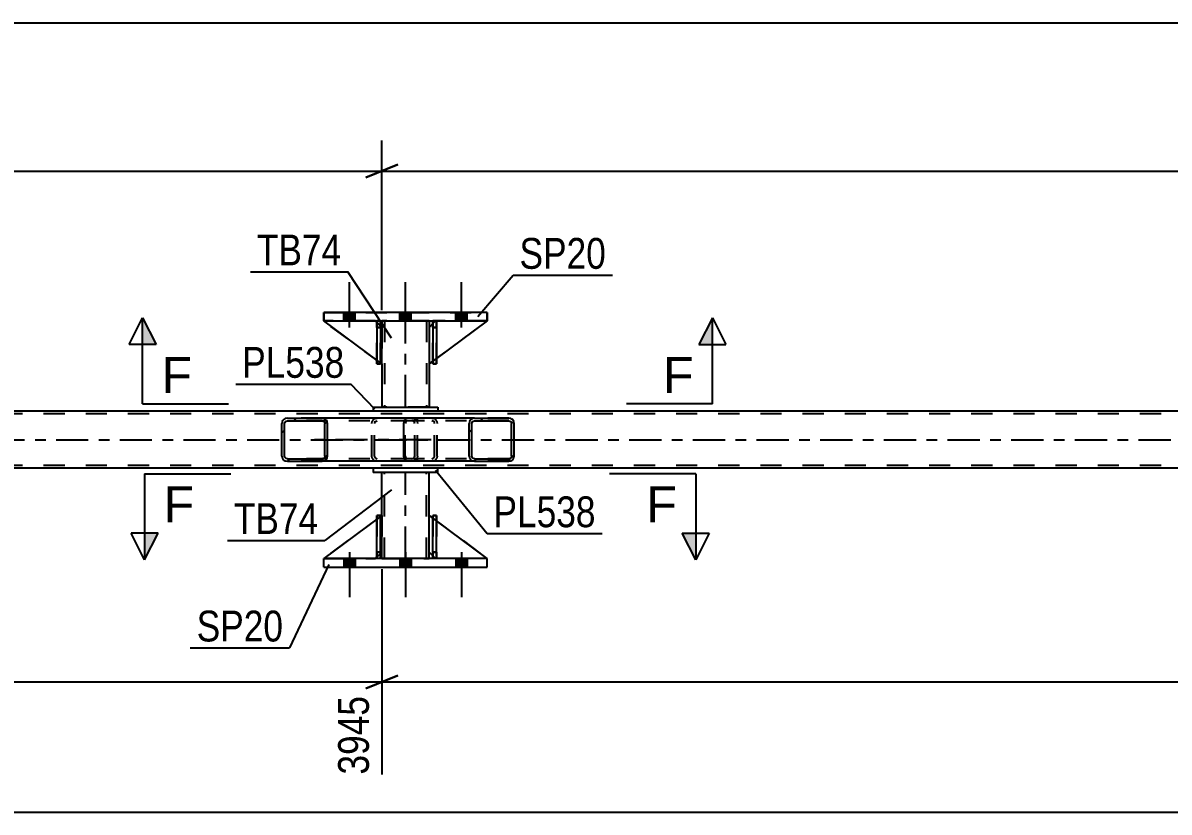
# Model space of a CAD drawing. Header units: millimetres. Extents: x 0 to 1766, y 0 to 560.
# Drawn here: x 1209.3 to 1315.9, y 156.7 to 230 of the extents above; entities that cross this region are included whole.
import ezdxf

# ---------------------------------------------------------------- set-up
doc = ezdxf.new("R2010")
doc.units = ezdxf.units.MM
doc.linetypes.add('DXK_LINE_DOT2', pattern=[3.9198, 1.9599, -1.9599])
doc.linetypes.add('DXK_LINE_DOT3', pattern=[5.9187, 2.979, -0.9799, 0.9799, -0.9799])
doc.styles.add('Arial', font='ARIAL.TTF', dxfattribs={"height": 0.2})
doc.styles.add('Arial Narrow', font='ARIALN.TTF', dxfattribs={"height": 0.2})

# ---------------------------------------------------------------- blocks, each defined once
blk = doc.blocks.new('Part-814172123-3096 - 2859')
at = {"color": 7, "linetype": 'DXK_LINE_DOT2'}
for p, q in [((1247.67, 202.3), (1247.07, 201.7)), ((1247.07, 198.3), (1252.47, 202.3)), ((1247.07, 201.7), (1247.07, 198.3)), ((1252.47, 202.3), (1247.67, 202.3))]:
    blk.add_line(p, q, dxfattribs=at)
blk = doc.blocks.new('Part-814172123-3041 - 2859')
at = {"color": 2, "linetype": 'Continuous'}
for p, q in [((1242.67, 202.3), (1242.67, 201.7)), ((1247.07, 202.3), (1247.07, 201.7)), ((1242.67, 198.3), (1242.67, 194.3)), ((1247.07, 198.3), (1247.07, 194.3))]:
    blk.add_line(p, q, dxfattribs=at)
at = {"color": 7, "linetype": 'DXK_LINE_DOT2'}
for p, q in [((1247.07, 202.3), (1242.67, 202.3)), ((1242.67, 201.7), (1242.67, 198.3)), ((1242.91, 202.3), (1242.91, 194.3)), ((1246.83, 202.3), (1246.83, 194.3)), ((1247.07, 201.7), (1247.07, 198.3)), ((1247.07, 194.3), (1242.67, 194.3))]:
    blk.add_line(p, q, dxfattribs=at)
at = {"color": 7, "linetype": 'DXK_LINE_DOT3'}
blk.add_line((1244.87, 194.3), (1244.87, 202.3), dxfattribs=at)
blk = doc.blocks.new('Part-814172123-3026 - 2859')
at = {"linetype": 'Continuous'}
h = blk.add_hatch(dxfattribs=at)
h.set_pattern_fill('', scale=0.7, style=0, pattern_type=0)
h.set_pattern_definition([(45, (1254.9393, 192.9664), (-1.57154, 1.57154), [])])
h.paths.add_polyline_path([(1254.98, 192.78), (1254.94, 192.97), (1254.83, 193.12), (1254.67, 193.23), (1254.47, 193.26), (1251.29, 193.26), (1251.1, 193.23), (1250.93, 193.12), (1250.83, 192.97), (1250.79, 192.78), (1250.79, 189.74), (1250.83, 189.56), (1250.93, 189.4), (1251.1, 189.3), (1251.29, 189.26), (1254.47, 189.26), (1254.67, 189.3), (1254.83, 189.4), (1254.94, 189.56), (1254.98, 189.74)])
h.paths.add_polyline_path([(1254.71, 189.65), (1254.65, 189.57), (1254.57, 189.52), (1254.47, 189.5), (1251.29, 189.5), (1251.19, 189.52), (1251.11, 189.57), (1251.06, 189.65), (1251.04, 189.74), (1251.04, 192.78), (1251.06, 192.87), (1251.11, 192.95), (1251.19, 193), (1251.29, 193.02), (1254.47, 193.02), (1254.57, 193), (1254.65, 192.95), (1254.71, 192.87), (1254.73, 192.78), (1254.73, 189.74)])
at = {"color": 2, "linetype": 'Continuous'}
for p, q in [((1244.72, 192.78), (1244.74, 192.97)), ((1244.74, 192.97), (1244.8, 193.12)), ((1244.8, 193.12), (1244.89, 193.23)), ((1244.89, 193.23), (1244.99, 193.26)), ((1251.29, 193.26), (1244.99, 193.26)), ((1250.83, 192.97), (1250.79, 192.78)), ((1251.04, 192.78), (1251.06, 192.87)), ((1251.06, 192.87), (1251.11, 192.95)), ((1251.29, 193.26), (1251.1, 193.23)), ((1251.11, 192.95), (1251.19, 193)), ((1251.19, 193), (1251.29, 193.02)), ((1251.29, 193.26), (1254.47, 193.26)), ((1251.29, 193.02), (1254.47, 193.02)), ((1254.67, 193.23), (1254.47, 193.26)), ((1254.47, 193.02), (1254.57, 193)), ((1254.57, 193), (1254.65, 192.95)), ((1254.65, 192.95), (1254.71, 192.87)), ((1254.71, 192.87), (1254.73, 192.78)), ((1254.98, 192.78), (1254.94, 192.97)), ((1244.72, 189.74), (1244.72, 192.78)), ((1250.79, 189.74), (1250.79, 192.78)), ((1251.04, 189.74), (1251.04, 192.78)), ((1254.73, 189.74), (1254.73, 192.78)), ((1254.98, 189.74), (1254.98, 192.78)), ((1244.74, 189.56), (1244.72, 189.74)), ((1250.79, 189.74), (1250.83, 189.56)), ((1251.06, 189.65), (1251.04, 189.74)), ((1254.73, 189.74), (1254.71, 189.65)), ((1254.94, 189.56), (1254.98, 189.74)), ((1244.8, 189.4), (1244.74, 189.56)), ((1244.89, 189.3), (1244.8, 189.4)), ((1244.99, 189.26), (1244.89, 189.3)), ((1251.29, 189.26), (1244.99, 189.26)), ((1251.11, 189.57), (1251.06, 189.65)), ((1251.1, 189.3), (1251.29, 189.26)), ((1251.19, 189.52), (1251.11, 189.57)), ((1251.29, 189.5), (1251.19, 189.52)), ((1251.29, 189.5), (1254.47, 189.5)), ((1251.29, 189.26), (1254.47, 189.26)), ((1254.57, 189.52), (1254.47, 189.5)), ((1254.47, 189.26), (1254.67, 189.3)), ((1254.65, 189.57), (1254.57, 189.52)), ((1254.71, 189.65), (1254.65, 189.57))]:
    blk.add_line(p, q, dxfattribs=at)
at = {"color": 7, "linetype": 'DXK_LINE_DOT2'}
for p, q in [((1244.87, 192.87), (1244.85, 192.78)), ((1244.89, 192.95), (1244.87, 192.87)), ((1244.94, 193), (1244.89, 192.95)), ((1244.99, 193.02), (1244.94, 193)), ((1254.47, 193.02), (1244.99, 193.02)), ((1245.98, 193.02), (1245.98, 193.26)), ((1247.32, 193.26), (1247.52, 193.23)), ((1247.42, 193), (1247.32, 193.02)), ((1247.5, 192.95), (1247.42, 193)), ((1247.56, 192.87), (1247.5, 192.95)), ((1247.58, 192.78), (1247.56, 192.87)), ((1247.79, 192.97), (1247.83, 192.78)), ((1254.47, 193.26), (1251.29, 193.26)), ((1244.85, 189.74), (1244.85, 192.78)), ((1247.58, 189.74), (1247.58, 192.78)), ((1247.83, 189.74), (1247.83, 192.78)), ((1244.85, 189.74), (1244.87, 189.65)), ((1247.56, 189.65), (1247.58, 189.74)), ((1247.83, 189.74), (1247.79, 189.56)), ((1244.87, 189.65), (1244.89, 189.57)), ((1244.89, 189.57), (1244.94, 189.52)), ((1244.94, 189.52), (1244.99, 189.5)), ((1254.47, 189.5), (1244.99, 189.5)), ((1245.98, 189.26), (1245.98, 189.5)), ((1247.32, 189.5), (1247.42, 189.52)), ((1247.52, 189.3), (1247.32, 189.26)), ((1247.42, 189.52), (1247.5, 189.57)), ((1247.5, 189.57), (1247.56, 189.65)), ((1254.47, 189.26), (1251.29, 189.26))]:
    blk.add_line(p, q, dxfattribs=at)
for centre, start, end in [((1247.34, 192.77), 23.8494, 68.8059), ((1247.34, 189.76), 291.1941, 336.1506)]:
    blk.add_arc(centre, 0.492, start, end, dxfattribs=at)
at = {"color": 2, "linetype": 'Continuous'}
for centre, start, end in [((1251.28, 192.77), 111.1941, 156.1506), ((1254.49, 192.77), 23.8494, 68.8059), ((1251.28, 189.76), 203.8494, 248.8059), ((1254.49, 189.76), 291.1941, 336.1506)]:
    blk.add_arc(centre, 0.492, start, end, dxfattribs=at)
blk = doc.blocks.new('Part-814172123-3027 - 2859')
at = {"linetype": 'Continuous'}
h = blk.add_hatch(dxfattribs=at)
h.set_pattern_fill('', scale=0.7, style=0, pattern_type=0)
h.set_pattern_definition([(45, (1237.5944, 192.9664), (-1.57154, 1.57154), [])])
h.paths.add_polyline_path([(1237.63, 192.78), (1237.59, 192.97), (1237.48, 193.12), (1237.32, 193.23), (1237.12, 193.26), (1233.89, 193.26), (1233.69, 193.23), (1233.53, 193.12), (1233.42, 192.97), (1233.38, 192.78), (1233.38, 189.74), (1233.42, 189.56), (1233.53, 189.4), (1233.69, 189.3), (1233.89, 189.26), (1237.12, 189.26), (1237.32, 189.3), (1237.48, 189.4), (1237.59, 189.56), (1237.63, 189.74)])
h.paths.add_polyline_path([(1237.36, 189.65), (1237.3, 189.57), (1237.22, 189.52), (1237.12, 189.5), (1233.89, 189.5), (1233.79, 189.52), (1233.71, 189.57), (1233.65, 189.65), (1233.63, 189.74), (1233.63, 192.78), (1233.65, 192.87), (1233.71, 192.95), (1233.79, 193), (1233.89, 193.02), (1237.12, 193.02), (1237.22, 193), (1237.3, 192.95), (1237.36, 192.87), (1237.38, 192.78), (1237.38, 189.74)])
at = {"color": 2, "linetype": 'Continuous'}
for p, q in [((1233.42, 192.97), (1233.38, 192.78)), ((1233.63, 192.78), (1233.65, 192.87)), ((1233.65, 192.87), (1233.71, 192.95)), ((1233.89, 193.26), (1233.69, 193.23)), ((1233.71, 192.95), (1233.79, 193)), ((1233.79, 193), (1233.89, 193.02)), ((1233.89, 193.26), (1237.12, 193.26)), ((1233.89, 193.02), (1237.12, 193.02)), ((1244.99, 193.26), (1237.12, 193.26)), ((1237.32, 193.23), (1237.12, 193.26)), ((1237.12, 193.02), (1237.22, 193)), ((1237.22, 193), (1237.3, 192.95)), ((1237.3, 192.95), (1237.36, 192.87)), ((1237.36, 192.87), (1237.38, 192.78)), ((1237.63, 192.78), (1237.59, 192.97)), ((1233.38, 189.74), (1233.38, 192.78)), ((1233.63, 189.74), (1233.63, 192.78)), ((1237.38, 189.74), (1237.38, 192.78)), ((1237.63, 189.74), (1237.63, 192.78)), ((1233.38, 189.74), (1233.42, 189.56)), ((1233.65, 189.65), (1233.63, 189.74)), ((1237.38, 189.74), (1237.36, 189.65)), ((1237.59, 189.56), (1237.63, 189.74)), ((1233.71, 189.57), (1233.65, 189.65)), ((1233.69, 189.3), (1233.89, 189.26)), ((1233.79, 189.52), (1233.71, 189.57)), ((1233.89, 189.5), (1233.79, 189.52)), ((1233.89, 189.5), (1237.12, 189.5)), ((1233.89, 189.26), (1237.12, 189.26)), ((1237.22, 189.52), (1237.12, 189.5)), ((1237.12, 189.26), (1237.32, 189.3)), ((1244.99, 189.26), (1237.12, 189.26)), ((1237.3, 189.57), (1237.22, 189.52)), ((1237.36, 189.65), (1237.3, 189.57))]:
    blk.add_line(p, q, dxfattribs=at)
at = {"color": 7, "linetype": 'DXK_LINE_DOT2'}
for p, q in [((1237.12, 193.26), (1233.89, 193.26)), ((1245.47, 193.02), (1233.89, 193.02)), ((1241.73, 192.78), (1241.76, 192.97)), ((1242, 192.87), (1241.98, 192.78)), ((1242.06, 192.95), (1242, 192.87)), ((1242.04, 193.23), (1242.24, 193.26)), ((1242.06, 192.95), (1242.08, 192.97)), ((1242.08, 192.97), (1242.14, 193)), ((1242.14, 193), (1242.24, 193.02)), ((1245.47, 193.26), (1242.24, 193.26)), ((1245.47, 193.26), (1245.67, 193.23)), ((1245.57, 193), (1245.47, 193.02)), ((1245.65, 192.95), (1245.57, 193)), ((1245.71, 192.87), (1245.65, 192.95)), ((1245.73, 192.78), (1245.71, 192.87)), ((1245.94, 192.97), (1245.98, 192.78)), ((1241.73, 189.74), (1241.73, 192.78)), ((1241.98, 189.74), (1241.98, 192.78)), ((1245.73, 189.74), (1245.73, 192.78)), ((1245.98, 189.74), (1245.98, 192.78)), ((1241.76, 189.56), (1241.73, 189.74)), ((1241.98, 189.74), (1242, 189.65)), ((1245.71, 189.65), (1245.73, 189.74)), ((1245.98, 189.74), (1245.94, 189.56)), ((1245.47, 189.5), (1233.89, 189.5)), ((1237.12, 189.26), (1233.89, 189.26)), ((1242, 189.65), (1242.06, 189.57)), ((1242.24, 189.26), (1242.04, 189.3)), ((1242.06, 189.57), (1242.14, 189.52)), ((1242.14, 189.52), (1242.24, 189.5)), ((1245.47, 189.26), (1242.24, 189.26)), ((1245.47, 189.5), (1245.57, 189.52)), ((1245.67, 189.3), (1245.47, 189.26)), ((1245.57, 189.52), (1245.65, 189.57)), ((1245.65, 189.57), (1245.71, 189.65))]:
    blk.add_line(p, q, dxfattribs=at)
at = {"color": 7, "linetype": 'DXK_LINE_DOT3'}
blk.add_line((1247.27, 191.26), (1235.5, 191.26), dxfattribs=at)
at = {"color": 2, "linetype": 'Continuous'}
for centre, start, end in [((1233.87, 192.76), 110.7584, 155.6801), ((1237.14, 192.76), 24.32, 69.2417), ((1233.87, 189.76), 204.32, 249.2417), ((1237.14, 189.76), 290.7584, 335.6801)]:
    blk.add_arc(centre, 0.496, start, end, dxfattribs=at)
at = {"color": 7, "linetype": 'DXK_LINE_DOT2'}
for centre, start, end in [((1242.22, 192.76), 110.7584, 155.6801), ((1245.49, 192.76), 24.32, 69.2417), ((1242.22, 189.76), 204.32, 249.2417), ((1245.49, 189.76), 290.7584, 335.6801)]:
    blk.add_arc(centre, 0.496, start, end, dxfattribs=at)
blk = doc.blocks.new('Part-814172123-3123 - 2859')
at = {"color": 7, "linetype": 'DXK_LINE_DOT2'}
for p, q in [((1242.22, 201.7), (1242.22, 202.3)), ((1242.22, 202.3), (1242.22, 202.3)), ((1242.22, 202.3), (1242.22, 198.3)), ((1242.54, 202.3), (1242.22, 202.3)), ((1242.22, 198.3), (1242.22, 201.7)), ((1242.22, 201.7), (1242.54, 201.7)), ((1242.54, 201.7), (1242.54, 202.3)), ((1242.54, 198.3), (1242.54, 202.3)), ((1242.54, 201.7), (1242.54, 198.3)), ((1242.22, 198.3), (1242.54, 198.3))]:
    blk.add_line(p, q, dxfattribs=at)
blk = doc.blocks.new('Bolt-814172123-2914 - 2859')
at = {"linetype": 'Continuous'}
for points in [[(1239.15, 202.3), (1240.19, 202.3), (1240.19, 203.1), (1239.15, 203.1)], [(1239.15, 202.3), (1240.19, 202.3), (1240.19, 203.1), (1239.15, 203.1)], [(1239.15, 202.3), (1240.19, 202.3), (1240.19, 203.1), (1239.15, 203.1)], [(1244.35, 202.3), (1245.39, 202.3), (1245.39, 203.1), (1244.35, 203.1)], [(1244.35, 202.3), (1245.39, 202.3), (1245.39, 203.1), (1244.35, 203.1)], [(1249.55, 202.3), (1250.59, 202.3), (1250.59, 203.1), (1249.55, 203.1)], [(1249.55, 202.3), (1250.59, 202.3), (1250.59, 203.1), (1249.55, 203.1)], [(1249.55, 202.3), (1250.59, 202.3), (1250.59, 203.1), (1249.55, 203.1)]]:
    blk.add_hatch(color=1, dxfattribs=at).paths.add_polyline_path(points)
at = {"color": 1, "linetype": 'Continuous'}
for p, q in [((1239.67, 201.7), (1239.67, 205.9)), ((1239.67, 201.7), (1239.67, 205.9)), ((1239.67, 201.7), (1239.67, 205.9)), ((1244.87, 201.7), (1244.87, 205.9)), ((1244.87, 201.7), (1244.87, 205.9)), ((1250.07, 201.7), (1250.07, 205.9)), ((1250.07, 201.7), (1250.07, 205.9)), ((1250.07, 201.7), (1250.07, 205.9)), ((1239.15, 202.3), (1239.15, 203.1)), ((1239.15, 202.3), (1239.15, 203.1)), ((1239.15, 202.3), (1239.15, 203.1)), ((1240.19, 202.3), (1240.19, 203.1)), ((1240.19, 202.3), (1240.19, 203.1)), ((1240.19, 202.3), (1240.19, 203.1)), ((1244.35, 202.3), (1244.35, 203.1)), ((1244.35, 202.3), (1244.35, 203.1)), ((1245.39, 202.3), (1245.39, 203.1)), ((1245.39, 202.3), (1245.39, 203.1)), ((1249.55, 202.3), (1249.55, 203.1)), ((1249.55, 202.3), (1249.55, 203.1)), ((1249.55, 202.3), (1249.55, 203.1)), ((1250.59, 202.3), (1250.59, 203.1)), ((1250.59, 202.3), (1250.59, 203.1)), ((1250.59, 202.3), (1250.59, 203.1))]:
    blk.add_line(p, q, dxfattribs=at)
blk = doc.blocks.new('Bolt-814172123-2915 - 2859')
at = {"linetype": 'Continuous'}
for points in [[(1240.19, 180.22), (1239.15, 180.22), (1239.15, 179.42), (1240.19, 179.42)], [(1240.19, 180.22), (1239.15, 180.22), (1239.15, 179.42), (1240.19, 179.42)], [(1240.19, 180.22), (1239.15, 180.22), (1239.15, 179.42), (1240.19, 179.42)], [(1245.39, 180.22), (1244.35, 180.22), (1244.35, 179.42), (1245.39, 179.42)], [(1245.39, 180.22), (1244.35, 180.22), (1244.35, 179.42), (1245.39, 179.42)], [(1250.59, 180.22), (1249.55, 180.22), (1249.55, 179.42), (1250.59, 179.42)], [(1250.59, 180.22), (1249.55, 180.22), (1249.55, 179.42), (1250.59, 179.42)], [(1250.59, 180.22), (1249.55, 180.22), (1249.55, 179.42), (1250.59, 179.42)]]:
    blk.add_hatch(color=1, dxfattribs=at).paths.add_polyline_path(points)
at = {"color": 1, "linetype": 'Continuous'}
for p, q in [((1239.15, 180.22), (1239.15, 179.42)), ((1239.15, 180.22), (1239.15, 179.42)), ((1239.15, 180.22), (1239.15, 179.42)), ((1239.67, 180.82), (1239.67, 176.62)), ((1239.67, 180.82), (1239.67, 176.62)), ((1239.67, 180.82), (1239.67, 176.62)), ((1240.19, 180.22), (1240.19, 179.42)), ((1240.19, 180.22), (1240.19, 179.42)), ((1240.19, 180.22), (1240.19, 179.42)), ((1244.35, 180.22), (1244.35, 179.42)), ((1244.35, 180.22), (1244.35, 179.42)), ((1244.87, 180.82), (1244.87, 176.62)), ((1244.87, 180.82), (1244.87, 176.62)), ((1245.39, 180.22), (1245.39, 179.42)), ((1245.39, 180.22), (1245.39, 179.42)), ((1249.55, 180.22), (1249.55, 179.42)), ((1249.55, 180.22), (1249.55, 179.42)), ((1249.55, 180.22), (1249.55, 179.42)), ((1250.07, 180.82), (1250.07, 176.62)), ((1250.07, 180.82), (1250.07, 176.62)), ((1250.07, 180.82), (1250.07, 176.62)), ((1250.59, 180.22), (1250.59, 179.42)), ((1250.59, 180.22), (1250.59, 179.42)), ((1250.59, 180.22), (1250.59, 179.42))]:
    blk.add_line(p, q, dxfattribs=at)
blk = doc.blocks.new('Part-814172123-3099 - 2859')
at = {"color": 2, "linetype": 'Continuous'}
for p, q in [((1247.74, 202.3), (1247.42, 202.3)), ((1247.42, 202.3), (1247.42, 198.3)), ((1247.74, 202.3), (1247.74, 202.3)), ((1247.74, 202.3), (1247.74, 198.3)), ((1247.74, 198.3), (1247.42, 198.3))]:
    blk.add_line(p, q, dxfattribs=at)
at = {"color": 7, "linetype": 'DXK_LINE_DOT2'}
for p, q in [((1247.42, 201.7), (1247.42, 202.3)), ((1247.74, 201.7), (1247.42, 201.7)), ((1247.42, 201.7), (1247.42, 198.3)), ((1247.74, 201.7), (1247.74, 202.3)), ((1247.74, 202.3), (1247.74, 202.3)), ((1247.74, 198.3), (1247.74, 201.7))]:
    blk.add_line(p, q, dxfattribs=at)
blk = doc.blocks.new('Part-814172123-2965 - 2859')
at = {"color": 2, "linetype": 'Continuous'}
for p, q in [((1679.65, 193.9), (1105.87, 193.9)), ((1241.87, 188.62), (1105.87, 188.62)), ((1412.13, 188.62), (1247.87, 188.62))]:
    blk.add_line(p, q, dxfattribs=at)
at = {"color": 7, "linetype": 'DXK_LINE_DOT2'}
for p, q in [((1679.65, 193.66), (1105.87, 193.66)), ((1679.65, 188.86), (1105.87, 188.86)), ((1247.87, 188.62), (1241.87, 188.62))]:
    blk.add_line(p, q, dxfattribs=at)
at = {"color": 7, "linetype": 'DXK_LINE_DOT3'}
blk.add_line((1105.87, 191.26), (1679.65, 191.26), dxfattribs=at)
blk = doc.blocks.new('Part-814172123-3014 - 2859')
at = {"color": 2, "linetype": 'Continuous'}
for p, q in [((1241.87, 194.3), (1247.87, 194.3)), ((1241.87, 194.3), (1241.87, 193.9)), ((1247.87, 194.3), (1247.87, 193.9)), ((1247.87, 193.9), (1241.87, 193.9))]:
    blk.add_line(p, q, dxfattribs=at)
blk = doc.blocks.new('Part-814172123-3021 - 2859')
at = {"color": 2, "linetype": 'Continuous'}
for p, q in [((1242.54, 202.3), (1242.22, 202.3)), ((1242.22, 202.3), (1242.22, 198.3)), ((1242.54, 202.3), (1242.54, 202.3)), ((1242.54, 202.3), (1242.54, 198.3)), ((1242.54, 198.3), (1242.22, 198.3))]:
    blk.add_line(p, q, dxfattribs=at)
at = {"color": 7, "linetype": 'DXK_LINE_DOT2'}
for p, q in [((1242.22, 201.7), (1242.22, 202.3)), ((1242.54, 201.7), (1242.22, 201.7)), ((1242.22, 201.7), (1242.22, 198.3)), ((1242.54, 201.7), (1242.54, 202.3)), ((1242.54, 202.3), (1242.54, 202.3)), ((1242.54, 198.3), (1242.54, 201.7))]:
    blk.add_line(p, q, dxfattribs=at)
blk = doc.blocks.new('Part-814172123-3043 - 2859')
at = {"color": 7, "linetype": 'DXK_LINE_DOT2'}
for p, q in [((1247.42, 201.7), (1247.42, 202.3)), ((1247.42, 202.3), (1247.42, 202.3)), ((1247.42, 202.3), (1247.42, 198.3)), ((1247.74, 202.3), (1247.42, 202.3)), ((1247.42, 198.3), (1247.42, 201.7)), ((1247.42, 201.7), (1247.74, 201.7)), ((1247.74, 201.7), (1247.74, 202.3)), ((1247.74, 198.3), (1247.74, 202.3)), ((1247.74, 201.7), (1247.74, 198.3)), ((1247.42, 198.3), (1247.74, 198.3))]:
    blk.add_line(p, q, dxfattribs=at)
blk = doc.blocks.new('Part-814172123-3097 - 2859')
at = {"color": 2, "linetype": 'Continuous'}
for p, q in [((1242.22, 198.64), (1237.27, 202.3)), ((1242.22, 202.15), (1242.07, 202.3)), ((1242.67, 201.7), (1242.54, 201.83)), ((1242.67, 201.7), (1242.67, 201.7)), ((1242.67, 198.3), (1242.67, 201.7)), ((1242.54, 198.4), (1242.67, 198.3)), ((1242.67, 198.3), (1242.67, 198.3))]:
    blk.add_line(p, q, dxfattribs=at)
at = {"color": 7, "linetype": 'DXK_LINE_DOT2'}
for p, q in [((1242.07, 202.3), (1237.27, 202.3)), ((1242.07, 202.3), (1242.67, 201.7)), ((1242.54, 201.83), (1242.22, 202.15)), ((1242.67, 201.7), (1242.67, 198.3)), ((1242.54, 198.4), (1242.22, 198.64))]:
    blk.add_line(p, q, dxfattribs=at)
blk = doc.blocks.new('Part-814172123-3049 - 2859')
at = {"color": 2, "linetype": 'Continuous'}
for p, q in [((1237.27, 179.42), (1237.27, 180.22)), ((1252.47, 180.22), (1237.27, 180.22)), ((1252.47, 179.42), (1252.47, 180.22)), ((1237.27, 179.42), (1252.47, 179.42))]:
    blk.add_line(p, q, dxfattribs=at)
at = {"color": 7, "linetype": 'DXK_LINE_DOT2'}
for p, q in [((1237.27, 179.42), (1237.27, 180.22)), ((1252.47, 179.42), (1252.47, 180.22))]:
    blk.add_line(p, q, dxfattribs=at)
blk = doc.blocks.new('Part-814172123-3095 - 2859')
at = {"color": 2, "linetype": 'Continuous'}
for p, q in [((1247.42, 202.06), (1247.07, 201.7)), ((1247.07, 201.7), (1247.07, 198.3)), ((1252.47, 202.3), (1247.74, 198.8)), ((1247.42, 198.57), (1247.07, 198.3))]:
    blk.add_line(p, q, dxfattribs=at)
at = {"color": 7, "linetype": 'DXK_LINE_DOT2'}
for p, q in [((1247.67, 202.3), (1247.42, 202.06)), ((1252.47, 202.3), (1247.67, 202.3)), ((1247.74, 198.8), (1247.42, 198.57))]:
    blk.add_line(p, q, dxfattribs=at)
blk = doc.blocks.new('Part-814172123-3054 - 2859')
at = {"color": 2, "linetype": 'Continuous'}
for p, q in [((1252.47, 203.1), (1237.27, 203.1)), ((1237.27, 203.1), (1237.27, 202.3)), ((1237.27, 203.1), (1237.27, 203.1)), ((1252.47, 202.3), (1252.47, 203.1)), ((1252.47, 203.1), (1252.47, 203.1)), ((1237.27, 202.3), (1252.47, 202.3)), ((1237.27, 202.3), (1237.27, 202.3)), ((1252.47, 202.3), (1252.47, 202.3))]:
    blk.add_line(p, q, dxfattribs=at)
at = {"color": 7, "linetype": 'DXK_LINE_DOT2'}
for p, q in [((1237.27, 203.1), (1252.47, 203.1)), ((1237.27, 202.3), (1237.27, 203.1)), ((1252.47, 203.1), (1252.47, 202.3)), ((1237.27, 202.3), (1252.47, 202.3))]:
    blk.add_line(p, q, dxfattribs=at)
blk = doc.blocks.new('Part-814172123-3059 - 2859')
at = {"color": 2, "linetype": 'Continuous'}
for p, q in [((1242.67, 184.22), (1242.67, 188.22)), ((1247.07, 184.22), (1247.07, 188.22)), ((1242.67, 180.22), (1242.67, 180.82)), ((1247.07, 180.22), (1247.07, 180.82))]:
    blk.add_line(p, q, dxfattribs=at)
at = {"color": 7, "linetype": 'DXK_LINE_DOT2'}
for p, q in [((1247.07, 188.22), (1242.67, 188.22)), ((1242.91, 180.22), (1242.91, 188.22)), ((1246.83, 180.22), (1246.83, 188.22)), ((1242.67, 180.82), (1242.67, 184.22)), ((1247.07, 180.82), (1247.07, 184.22)), ((1242.67, 180.22), (1247.07, 180.22))]:
    blk.add_line(p, q, dxfattribs=at)
at = {"color": 7, "linetype": 'DXK_LINE_DOT3'}
blk.add_line((1244.87, 180.22), (1244.87, 188.22), dxfattribs=at)
blk = doc.blocks.new('Part-814172123-3064 - 2859')
at = {"color": 2, "linetype": 'Continuous'}
for p, q in [((1247.87, 188.62), (1241.87, 188.62)), ((1241.87, 188.62), (1241.87, 188.22)), ((1247.87, 188.22), (1247.87, 188.62)), ((1247.87, 188.22), (1241.87, 188.22))]:
    blk.add_line(p, q, dxfattribs=at)
blk = doc.blocks.new('Part-814172123-3066 - 2859')
at = {"color": 7, "linetype": 'DXK_LINE_DOT2'}
for p, q in [((1242.54, 184.22), (1242.22, 184.22)), ((1242.22, 180.82), (1242.22, 184.22)), ((1242.22, 180.22), (1242.22, 184.22)), ((1242.54, 184.22), (1242.54, 180.82)), ((1242.54, 180.22), (1242.54, 184.22)), ((1242.54, 180.82), (1242.22, 180.82)), ((1242.22, 180.22), (1242.22, 180.82)), ((1242.54, 180.22), (1242.22, 180.22)), ((1242.54, 180.82), (1242.54, 180.22)), ((1242.54, 180.22), (1242.54, 180.22))]:
    blk.add_line(p, q, dxfattribs=at)
blk = doc.blocks.new('Part-814172123-3068 - 2859')
at = {"color": 2, "linetype": 'Continuous'}
for p, q in [((1242.22, 180.22), (1242.22, 184.22)), ((1242.22, 184.22), (1242.54, 184.22)), ((1242.54, 180.22), (1242.54, 184.22)), ((1242.22, 180.22), (1242.22, 180.22)), ((1242.54, 180.22), (1242.22, 180.22))]:
    blk.add_line(p, q, dxfattribs=at)
at = {"color": 7, "linetype": 'DXK_LINE_DOT2'}
for p, q in [((1242.22, 184.22), (1242.22, 180.82)), ((1242.54, 180.82), (1242.54, 184.22)), ((1242.22, 180.82), (1242.22, 180.22)), ((1242.22, 180.82), (1242.54, 180.82)), ((1242.54, 180.22), (1242.54, 180.82)), ((1242.54, 180.22), (1242.54, 180.22))]:
    blk.add_line(p, q, dxfattribs=at)
blk = doc.blocks.new('Part-814172123-3098 - 2859')
at = {"color": 7, "linetype": 'DXK_LINE_DOT2'}
for p, q in [((1242.67, 198.3), (1237.27, 202.3)), ((1237.27, 202.3), (1242.07, 202.3)), ((1242.07, 202.3), (1242.67, 201.7)), ((1242.67, 201.7), (1242.07, 202.3)), ((1242.67, 201.7), (1242.67, 198.3)), ((1242.67, 201.7), (1242.67, 201.7)), ((1242.67, 201.7), (1242.67, 198.3))]:
    blk.add_line(p, q, dxfattribs=at)
blk = doc.blocks.new('Part-814172123-3121 - 2859')
at = {"color": 2, "linetype": 'Continuous'}
for p, q in [((1247.07, 180.82), (1247.07, 184.22)), ((1247.42, 183.96), (1247.07, 184.22)), ((1252.47, 180.22), (1247.74, 183.73)), ((1247.42, 180.47), (1247.07, 180.82))]:
    blk.add_line(p, q, dxfattribs=at)
at = {"color": 7, "linetype": 'DXK_LINE_DOT2'}
for p, q in [((1247.74, 183.73), (1247.42, 183.96)), ((1247.67, 180.22), (1247.42, 180.47)), ((1252.47, 180.22), (1247.67, 180.22)), ((1252.47, 180.22), (1252.47, 180.22)), ((1252.47, 180.22), (1252.47, 180.22))]:
    blk.add_line(p, q, dxfattribs=at)
blk = doc.blocks.new('Part-814172123-3122 - 2859')
at = {"color": 7, "linetype": 'DXK_LINE_DOT2'}
for p, q in [((1247.07, 180.82), (1247.07, 184.22)), ((1247.07, 184.22), (1252.47, 180.22)), ((1247.67, 180.22), (1247.07, 180.82)), ((1252.47, 180.22), (1247.67, 180.22))]:
    blk.add_line(p, q, dxfattribs=at)
blk = doc.blocks.new('Part-814172123-3124 - 2859')
at = {"color": 2, "linetype": 'Continuous'}
for p, q in [((1242.22, 183.89), (1237.27, 180.22)), ((1242.67, 184.22), (1242.54, 184.13)), ((1242.67, 180.82), (1242.67, 184.22)), ((1242.22, 180.38), (1242.07, 180.22)), ((1242.67, 180.82), (1242.54, 180.7)), ((1242.67, 180.82), (1242.67, 180.82))]:
    blk.add_line(p, q, dxfattribs=at)
at = {"color": 7, "linetype": 'DXK_LINE_DOT2'}
for p, q in [((1242.54, 184.13), (1242.22, 183.89)), ((1242.67, 180.82), (1242.67, 184.22)), ((1237.27, 180.22), (1242.07, 180.22)), ((1242.67, 180.82), (1242.07, 180.22)), ((1242.54, 180.7), (1242.22, 180.38))]:
    blk.add_line(p, q, dxfattribs=at)
blk = doc.blocks.new('Part-814172123-3125 - 2859')
at = {"color": 7, "linetype": 'DXK_LINE_DOT2'}
for p, q in [((1242.67, 184.22), (1237.27, 180.22)), ((1242.67, 180.82), (1242.67, 184.22)), ((1242.67, 184.22), (1242.67, 180.82)), ((1237.27, 180.22), (1242.07, 180.22)), ((1242.07, 180.22), (1242.67, 180.82)), ((1242.67, 180.82), (1242.07, 180.22)), ((1242.67, 180.82), (1242.67, 180.82))]:
    blk.add_line(p, q, dxfattribs=at)
blk = doc.blocks.new('Part-814172123-3126 - 2859')
at = {"color": 2, "linetype": 'Continuous'}
for p, q in [((1247.42, 180.22), (1247.42, 184.22)), ((1247.42, 184.22), (1247.74, 184.22)), ((1247.74, 180.22), (1247.74, 184.22)), ((1247.42, 180.22), (1247.42, 180.22)), ((1247.74, 180.22), (1247.42, 180.22))]:
    blk.add_line(p, q, dxfattribs=at)
at = {"color": 7, "linetype": 'DXK_LINE_DOT2'}
for p, q in [((1247.42, 184.22), (1247.42, 180.82)), ((1247.74, 180.82), (1247.74, 184.22)), ((1247.42, 180.82), (1247.42, 180.22)), ((1247.42, 180.82), (1247.74, 180.82)), ((1247.74, 180.22), (1247.74, 180.82)), ((1247.74, 180.22), (1247.74, 180.22))]:
    blk.add_line(p, q, dxfattribs=at)
blk = doc.blocks.new('Part-814172123-3128 - 2859')
at = {"color": 7, "linetype": 'DXK_LINE_DOT2'}
for p, q in [((1247.74, 184.22), (1247.42, 184.22)), ((1247.42, 180.82), (1247.42, 184.22)), ((1247.42, 180.22), (1247.42, 184.22)), ((1247.74, 184.22), (1247.74, 180.82)), ((1247.74, 180.22), (1247.74, 184.22)), ((1247.74, 180.82), (1247.42, 180.82)), ((1247.42, 180.22), (1247.42, 180.82)), ((1247.74, 180.22), (1247.42, 180.22)), ((1247.74, 180.82), (1247.74, 180.22)), ((1247.74, 180.22), (1247.74, 180.22))]:
    blk.add_line(p, q, dxfattribs=at)
blk = doc.blocks.new('StraightDimension-814172123-3292 - 2859')
at = {"color": 7, "linetype": 'Continuous'}
blk.add_line((1096.61, 156.65), (1688.91, 156.65), dxfattribs=at)
blk = doc.blocks.new('StraightDimension-814172123-3194 - 2859')
at = {"color": 7, "linetype": 'Continuous'}
for p, q in [((1242.67, 203.3), (1242.67, 219.08)), ((1244.17, 216.83), (1241.17, 215.63)), ((1242.67, 216.23), (1412.93, 216.23))]:
    blk.add_line(p, q, dxfattribs=at)
blk = doc.blocks.new('StraightDimension-814172123-3199 - 2859')
at = {"color": 7, "linetype": 'Continuous'}
for p, q in [((1242.67, 203.3), (1242.67, 219.08)), ((1241.17, 215.63), (1244.17, 216.83)), ((1097.25, 216.23), (1242.67, 216.23))]:
    blk.add_line(p, q, dxfattribs=at)
blk = doc.blocks.new('StraightDimension-814172123-3204 - 2859')
at = {"color": 7, "linetype": 'Continuous'}
for p, q in [((1242.67, 179.22), (1242.67, 160.14)), ((1244.17, 169.35), (1241.17, 168.15)), ((1242.67, 168.75), (1412.93, 168.75))]:
    blk.add_line(p, q, dxfattribs=at)
blk = doc.blocks.new('StraightDimension-814172123-3210 - 2859')
at = {"color": 7, "linetype": 'Continuous'}
for p, q in [((1242.67, 179.22), (1242.67, 160.14)), ((1097.25, 168.75), (1242.67, 168.75)), ((1241.17, 168.15), (1244.17, 169.35))]:
    blk.add_line(p, q, dxfattribs=at)
at = {"color": 0, "linetype": 'Continuous'}
blk.add_wipeout([(1242.07, 168.05), (1237.87, 168.05), (1237.87, 159.54), (1242.07, 159.54)], dxfattribs=at)
at = {"color": 3, "linetype": 'Continuous', "style": 'Arial Narrow'}
blk.add_text('3945', height=2.863, rotation=90.0002, dxfattribs=at).set_placement((1241.47, 160.14))
blk = doc.blocks.new('StraightDimension-814172123-3239 - 2859')
at = {"color": 7, "linetype": 'Continuous'}
blk.add_line((1097.25, 230), (1688.27, 230), dxfattribs=at)
blk = doc.blocks.new('Mark-814172123-3037 - 2859')
at = {"color": 30, "linetype": 'Continuous'}
for p in [(1230.45, 206.87), (1243.56, 200.69)]:
    blk.add_line(p, (1239.51, 206.87), dxfattribs=at)
at = {"color": 0}
blk.add_wipeout([(1238.91, 207.47), (1238.91, 210.47), (1231.05, 210.47), (1231.05, 207.47)], dxfattribs=at)
blk.add_wipeout([(1238.91, 207.47), (1238.91, 210.47), (1231.05, 210.47), (1231.05, 207.47)], dxfattribs=at)
at = {"color": 3, "style": 'Arial Narrow'}
blk.add_text('TB74', height=2.863, dxfattribs=at).set_placement((1231.05, 207.47))
blk = doc.blocks.new('Mark-814172123-3010 - 2859')
at = {"color": 30, "linetype": 'Continuous'}
for p in [(1229.09, 196.42), (1242.03, 194.11)]:
    blk.add_line(p, (1239.8, 196.42), dxfattribs=at)
at = {"color": 0}
blk.add_wipeout([(1239.2, 197.02), (1239.2, 200.02), (1229.69, 200.02), (1229.69, 197.02)], dxfattribs=at)
blk.add_wipeout([(1239.2, 197.02), (1239.2, 200.02), (1229.69, 200.02), (1229.69, 197.02)], dxfattribs=at)
at = {"color": 3, "style": 'Arial Narrow'}
blk.add_text('PL538', height=2.863, dxfattribs=at).set_placement((1229.69, 197.02))
blk = doc.blocks.new('Mark-814172123-3045 - 2859')
at = {"color": 30, "linetype": 'Continuous'}
for p in [(1237.73, 179.67), (1224.86, 171.91)]:
    blk.add_line(p, (1234.1, 171.91), dxfattribs=at)
at = {"color": 0}
blk.add_wipeout([(1233.5, 172.51), (1233.5, 175.51), (1225.46, 175.51), (1225.46, 172.51)], dxfattribs=at)
blk.add_wipeout([(1233.5, 172.51), (1233.5, 175.51), (1225.46, 175.51), (1225.46, 172.51)], dxfattribs=at)
at = {"color": 3, "style": 'Arial Narrow'}
blk.add_text('SP20', height=2.863, dxfattribs=at).set_placement((1225.46, 172.51))
blk = doc.blocks.new('Mark-814172123-3050 - 2859')
at = {"color": 30, "linetype": 'Continuous'}
for p, q in [((1251.61, 202.7), (1254.87, 206.55)), ((1254.87, 206.55), (1264.11, 206.55))]:
    blk.add_line(p, q, dxfattribs=at)
at = {"color": 0}
blk.add_wipeout([(1263.51, 207.15), (1263.51, 210.15), (1255.47, 210.15), (1255.47, 207.15)], dxfattribs=at)
blk.add_wipeout([(1263.51, 207.15), (1263.51, 210.15), (1255.47, 210.15), (1255.47, 207.15)], dxfattribs=at)
at = {"color": 3, "style": 'Arial Narrow'}
blk.add_text('SP20', height=2.863, dxfattribs=at).set_placement((1255.47, 207.15))
blk = doc.blocks.new('Mark-814172123-3055 - 2859')
at = {"color": 30, "linetype": 'Continuous'}
for p in [(1243.56, 186.61), (1228.31, 181.9)]:
    blk.add_line(p, (1237.37, 181.9), dxfattribs=at)
at = {"color": 0}
blk.add_wipeout([(1236.77, 182.5), (1236.77, 185.5), (1228.91, 185.5), (1228.91, 182.5)], dxfattribs=at)
blk.add_wipeout([(1236.77, 182.5), (1236.77, 185.5), (1228.91, 185.5), (1228.91, 182.5)], dxfattribs=at)
at = {"color": 3, "style": 'Arial Narrow'}
blk.add_text('TB74', height=2.863, dxfattribs=at).set_placement((1228.91, 182.5))
blk = doc.blocks.new('Mark-814172123-3060 - 2859')
at = {"color": 30, "linetype": 'Continuous'}
for p, q in [((1247.67, 188.42), (1252.45, 182.53)), ((1252.45, 182.53), (1263.16, 182.53))]:
    blk.add_line(p, q, dxfattribs=at)
at = {"color": 0}
blk.add_wipeout([(1262.56, 183.13), (1262.56, 186.13), (1253.05, 186.13), (1253.05, 183.13)], dxfattribs=at)
blk.add_wipeout([(1262.56, 183.13), (1262.56, 186.13), (1253.05, 186.13), (1253.05, 183.13)], dxfattribs=at)
at = {"color": 3, "style": 'Arial Narrow'}
blk.add_text('PL538', height=2.863, dxfattribs=at).set_placement((1253.05, 183.13))
blk = doc.blocks.new('SectionMark-814172123-3327 - 2859')
at = {"linetype": 'Continuous'}
for points in [[(1220.62, 182.59), (1221.87, 182.59), (1220.62, 180.09)], [(1270.6, 182.59), (1271.85, 182.59), (1271.85, 180.09)]]:
    blk.add_hatch(color=6, dxfattribs=at).paths.add_polyline_path(points)
at = {"color": 6, "linetype": 'Continuous'}
for p, q in [((1220.62, 188.09), (1228.62, 188.09)), ((1220.62, 188.09), (1220.62, 180.09)), ((1271.85, 188.09), (1263.85, 188.09)), ((1271.85, 188.09), (1271.85, 180.09)), ((1220.62, 180.09), (1219.37, 182.59)), ((1221.87, 182.59), (1219.37, 182.59)), ((1220.62, 180.09), (1221.87, 182.59)), ((1270.6, 182.59), (1273.1, 182.59)), ((1271.85, 180.09), (1270.6, 182.59)), ((1273.1, 182.59), (1271.85, 180.09))]:
    blk.add_line(p, q, dxfattribs=at)
at = {"color": 0, "linetype": 'Continuous'}
for points in [[(1225.22, 183.59), (1225.22, 187.09), (1222.37, 187.09), (1222.37, 183.59)], [(1270.1, 183.59), (1270.1, 187.09), (1267.25, 187.09), (1267.25, 183.59)]]:
    blk.add_wipeout(points, dxfattribs=at)
at = {"color": 3, "linetype": 'Continuous', "style": 'Arial'}
for p in [(1222.37, 183.59), (1267.25, 183.59)]:
    blk.add_text('F', height=3.34, dxfattribs=at).set_placement(p)
blk = doc.blocks.new('SectionMark-814172123-3329 - 2859')
at = {"linetype": 'Continuous'}
for points in [[(1221.68, 200.1), (1220.43, 200.1), (1220.43, 202.6)], [(1273.4, 200.1), (1272.15, 200.1), (1273.4, 202.6)]]:
    blk.add_hatch(color=6, dxfattribs=at).paths.add_polyline_path(points)
at = {"color": 6, "linetype": 'Continuous'}
for p, q in [((1219.18, 200.1), (1220.43, 202.6)), ((1220.43, 194.6), (1220.43, 202.6)), ((1220.43, 202.6), (1221.68, 200.1)), ((1273.4, 202.6), (1272.15, 200.1)), ((1273.4, 194.6), (1273.4, 202.6)), ((1273.4, 202.6), (1274.65, 200.1)), ((1221.68, 200.1), (1219.18, 200.1)), ((1272.15, 200.1), (1274.65, 200.1)), ((1220.43, 194.6), (1228.43, 194.6)), ((1273.4, 194.6), (1265.4, 194.6))]:
    blk.add_line(p, q, dxfattribs=at)
at = {"color": 0, "linetype": 'Continuous'}
for points in [[(1225.03, 195.6), (1225.03, 199.1), (1222.18, 199.1), (1222.18, 195.6)], [(1271.65, 195.6), (1271.65, 199.1), (1268.8, 199.1), (1268.8, 195.6)]]:
    blk.add_wipeout(points, dxfattribs=at)
at = {"color": 3, "linetype": 'Continuous', "style": 'Arial'}
for p in [(1222.18, 195.6), (1268.8, 195.6)]:
    blk.add_text('F', height=3.34, dxfattribs=at).set_placement(p)

msp = doc.modelspace()

# ---------------------------------------------------------------- block references
for name in ['Bolt-814172123-2914 - 2859', 'Part-814172123-3054 - 2859', 'Part-814172123-3097 - 2859', 'Part-814172123-3098 - 2859', 'Part-814172123-3123 - 2859', 'Part-814172123-3021 - 2859', 'Part-814172123-3041 - 2859', 'Part-814172123-3096 - 2859', 'Part-814172123-3095 - 2859', 'Part-814172123-3099 - 2859', 'Part-814172123-3043 - 2859', 'Part-814172123-3014 - 2859', 'Part-814172123-2965 - 2859', 'Part-814172123-3027 - 2859', 'Part-814172123-3026 - 2859', 'Part-814172123-3064 - 2859', 'Part-814172123-3059 - 2859', 'Part-814172123-3124 - 2859', 'Part-814172123-3125 - 2859', 'Part-814172123-3066 - 2859', 'Part-814172123-3068 - 2859', 'Part-814172123-3121 - 2859', 'Part-814172123-3122 - 2859', 'Part-814172123-3126 - 2859', 'Part-814172123-3128 - 2859', 'Part-814172123-3049 - 2859', 'Bolt-814172123-2915 - 2859']:
    msp.add_blockref(name, (0, 0))

# ---------------------------------------------------------------- next in the draw order: block references
for name in ['StraightDimension-814172123-3194 - 2859', 'StraightDimension-814172123-3292 - 2859']:
    msp.add_blockref(name, (0, 0))

# ---------------------------------------------------------------- next in the draw order: block references
for name in ['StraightDimension-814172123-3199 - 2859', 'Mark-814172123-3060 - 2859', 'StraightDimension-814172123-3204 - 2859']:
    msp.add_blockref(name, (0, 0))

# ---------------------------------------------------------------- next in the draw order: block references
for name in ['StraightDimension-814172123-3239 - 2859', 'StraightDimension-814172123-3210 - 2859']:
    msp.add_blockref(name, (0, 0))

# ---------------------------------------------------------------- next in the draw order: block references
for name in ['Mark-814172123-3037 - 2859', 'Mark-814172123-3050 - 2859', 'Mark-814172123-3010 - 2859', 'Mark-814172123-3055 - 2859', 'Mark-814172123-3045 - 2859']:
    msp.add_blockref(name, (0, 0))

# ---------------------------------------------------------------- next in the draw order: block references
for name in ['SectionMark-814172123-3329 - 2859', 'SectionMark-814172123-3327 - 2859']:
    msp.add_blockref(name, (0, 0))

doc.saveas('drawing.dxf')
